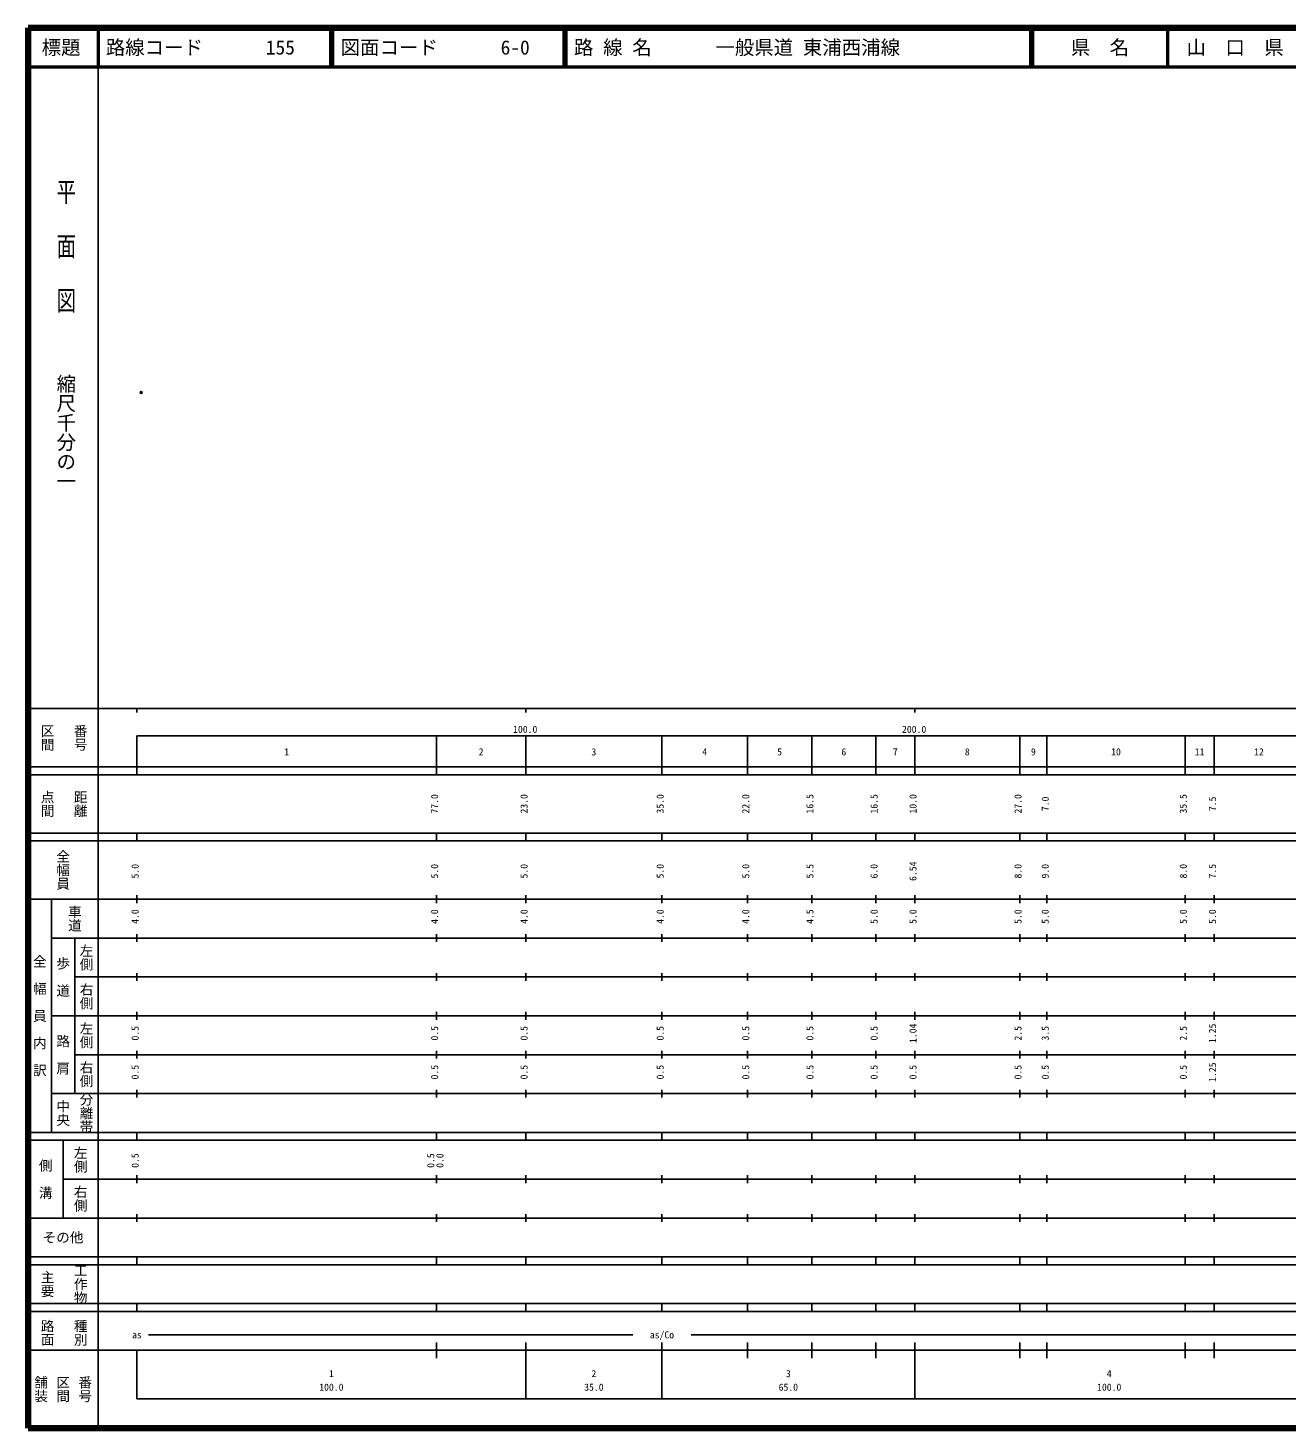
# Model space of a CAD drawing. Units: millimetres on the paper. Extents: x 40 to 680, y 20 to 380.
# Drawn here: x 40 to 363.7, y 20 to 380 of the extents above; entities that cross this region are included whole.
import ezdxf
from ezdxf.enums import TextEntityAlignment as Align

# ---------------------------------------------------------------- set-up
doc = ezdxf.new("R2010")
doc.units = ezdxf.units.MM
doc.header["$PDMODE"] = 32
doc.header["$PDSIZE"] = 0.5
doc.layers.add('M-OTRS', color=6, linetype='Continuous')
doc.layers.add('M-TTL-TXT', color=7, linetype='Continuous')
for name, color, linetype, lineweight in [('M-TTL', 2, 'Continuous', 140), ('M-TTL-BAND', 7, 'Continuous', 25), ('M-TTL-LINE', 7, 'Continuous', 50)]:
    doc.layers.add(name, color=color, linetype=linetype, lineweight=lineweight)
doc.styles.add('@ＭＳ ゴシック', font='')
doc.styles.add('ＭＳ ゴシック', font='')
doc.styles.get('@ＭＳ ゴシック').set_extended_font_data('@MS Gothic')
doc.styles.get('ＭＳ ゴシック').set_extended_font_data('MS Gothic')

msp = doc.modelspace()

# ---------------------------------------------------------------- linework, layer by layer
at = {"layer": 'M-OTRS'}
msp.add_point((69.123, 286.291), dxfattribs=at)
at = {"layer": 'M-TTL'}
for p, q in [((40, 380), (40, 20)), ((680, 380), (40, 380)), ((40, 20), (680, 20))]:
    msp.add_line(p, q, dxfattribs=at)
at = {"layer": 'M-TTL-BAND'}
for p, q in [((58, 370), (58, 20)), ((40, 205), (579, 205)), ((68, 205), (68, 204)), ((168, 205), (168, 204)), ((268, 205), (268, 204)), ((68, 198), (579, 198)), ((68, 198), (68, 188)), ((145, 188), (145, 198)), ((168, 188), (168, 198)), ((203, 188), (203, 198)), ((225, 188), (225, 198)), ((241.5, 188), (241.5, 198)), ((258, 188), (258, 198)), ((268, 188), (268, 198)), ((295, 188), (295, 198)), ((302, 188), (302, 198)), ((337.5, 188), (337.5, 198)), ((345, 188), (345, 198)), ((40, 190), (579, 190)), ((40, 188), (579, 188)), ((40, 173), (579, 173)), ((68, 171), (68, 173)), ((145, 171), (145, 173)), ((168, 171), (168, 173)), ((203, 171), (203, 173)), ((225, 171), (225, 173)), ((241.5, 171), (241.5, 173)), ((258, 171), (258, 173)), ((268, 171), (268, 173)), ((295, 171), (295, 173)), ((302, 171), (302, 173)), ((337.5, 171), (337.5, 173)), ((345, 171), (345, 173)), ((40, 171), (579, 171)), ((40, 156), (579, 156)), ((46, 96), (46, 156)), ((68, 155), (68, 157)), ((145, 155), (145, 157)), ((168, 155), (168, 157)), ((203, 155), (203, 157)), ((225, 155), (225, 157)), ((241.5, 155), (241.5, 157)), ((258, 155), (258, 157)), ((268, 155), (268, 157)), ((295, 155), (295, 157)), ((302, 155), (302, 157)), ((337.5, 155), (337.5, 157)), ((345, 155), (345, 157)), ((46, 146), (579, 146)), ((52, 146), (52, 106)), ((68, 145), (68, 147)), ((145, 145), (145, 147)), ((168, 145), (168, 147)), ((203, 145), (203, 147)), ((225, 145), (225, 147)), ((241.5, 145), (241.5, 147)), ((258, 145), (258, 147)), ((268, 145), (268, 147)), ((295, 145), (295, 147)), ((302, 145), (302, 147)), ((337.5, 145), (337.5, 147)), ((345, 145), (345, 147)), ((68, 135), (68, 137)), ((145, 135), (145, 137)), ((168, 135), (168, 137)), ((203, 135), (203, 137)), ((225, 135), (225, 137)), ((241.5, 135), (241.5, 137)), ((258, 135), (258, 137)), ((268, 135), (268, 137)), ((295, 135), (295, 137)), ((302, 135), (302, 137)), ((337.5, 135), (337.5, 137)), ((345, 135), (345, 137)), ((52, 136), (579, 136)), ((46, 126), (579, 126)), ((68, 125), (68, 127)), ((145, 125), (145, 127)), ((168, 125), (168, 127)), ((203, 125), (203, 127)), ((225, 125), (225, 127)), ((241.5, 125), (241.5, 127)), ((258, 125), (258, 127)), ((268, 125), (268, 127)), ((295, 125), (295, 127)), ((302, 125), (302, 127)), ((337.5, 125), (337.5, 127)), ((345, 125), (345, 127)), ((52, 116), (579, 116)), ((68, 115), (68, 117)), ((145, 115), (145, 117)), ((168, 115), (168, 117)), ((203, 115), (203, 117)), ((225, 115), (225, 117)), ((241.5, 115), (241.5, 117)), ((258, 115), (258, 117)), ((268, 115), (268, 117)), ((295, 115), (295, 117)), ((302, 115), (302, 117)), ((337.5, 115), (337.5, 117)), ((345, 115), (345, 117)), ((46, 106), (579, 106)), ((68, 105), (68, 107)), ((145, 105), (145, 107)), ((168, 105), (168, 107)), ((203, 105), (203, 107)), ((225, 105), (225, 107)), ((241.5, 105), (241.5, 107)), ((258, 105), (258, 107)), ((268, 105), (268, 107)), ((295, 105), (295, 107)), ((302, 105), (302, 107)), ((337.5, 105), (337.5, 107)), ((345, 105), (345, 107)), ((40, 96), (579, 96)), ((40, 94), (579, 94)), ((49, 94), (49, 74)), ((68, 94), (68, 96)), ((145, 94), (145, 96)), ((168, 94), (168, 96)), ((203, 94), (203, 96)), ((225, 94), (225, 96)), ((241.5, 94), (241.5, 96)), ((258, 94), (258, 96)), ((268, 94), (268, 96)), ((295, 94), (295, 96)), ((302, 94), (302, 96)), ((337.5, 94), (337.5, 96)), ((345, 94), (345, 96)), ((49, 84), (579, 84)), ((68, 83), (68, 85)), ((145, 83), (145, 85)), ((168, 83), (168, 85)), ((203, 83), (203, 85)), ((225, 83), (225, 85)), ((241.5, 83), (241.5, 85)), ((258, 83), (258, 85)), ((268, 83), (268, 85)), ((295, 83), (295, 85)), ((302, 83), (302, 85)), ((337.5, 83), (337.5, 85)), ((345, 83), (345, 85)), ((40, 74), (579, 74)), ((68, 73), (68, 75)), ((145, 73), (145, 75)), ((168, 73), (168, 75)), ((203, 73), (203, 75)), ((225, 73), (225, 75)), ((241.5, 73), (241.5, 75)), ((258, 73), (258, 75)), ((268, 73), (268, 75)), ((295, 73), (295, 75)), ((302, 73), (302, 75)), ((337.5, 73), (337.5, 75)), ((345, 73), (345, 75)), ((40, 64), (579, 64)), ((40, 62), (579, 62)), ((68, 62), (68, 64)), ((145, 62), (145, 64)), ((168, 62), (168, 64)), ((203, 62), (203, 64)), ((225, 62), (225, 64)), ((241.5, 62), (241.5, 64)), ((258, 62), (258, 64)), ((268, 62), (268, 64)), ((295, 62), (295, 64)), ((302, 62), (302, 64)), ((337.5, 62), (337.5, 64)), ((345, 62), (345, 64)), ((40, 52), (579, 52)), ((68, 50), (68, 52)), ((145, 50), (145, 52)), ((168, 50), (168, 52)), ((203, 50), (203, 52)), ((225, 50), (225, 52)), ((241.5, 50), (241.5, 52)), ((258, 50), (258, 52)), ((268, 50), (268, 52)), ((295, 50), (295, 52)), ((302, 50), (302, 52)), ((337.5, 50), (337.5, 52)), ((345, 50), (345, 52)), ((40, 50), (579, 50)), ((71, 44), (195.5, 44)), ((210.5, 44), (565, 44)), ((40, 40), (579, 40)), ((68, 40), (68, 27.5)), ((145, 38), (145, 42)), ((168, 27.5), (168, 42)), ((203, 27.5), (203, 42)), ((225, 38), (225, 42)), ((241.5, 38), (241.5, 42)), ((258, 38), (258, 42)), ((268, 27.5), (268, 42)), ((295, 38), (295, 42)), ((302, 38), (302, 42)), ((337.5, 38), (337.5, 42)), ((345, 38), (345, 42)), ((68, 27.5), (579, 27.5))]:
    msp.add_line(p, q, dxfattribs=at)
at = {"layer": 'M-TTL-LINE'}
for p, q in [((58, 380), (58, 370)), ((117.75, 380), (117.75, 370)), ((118.25, 380), (118.25, 370)), ((177.75, 380), (177.75, 370)), ((178.25, 380), (178.25, 370)), ((297.75, 380), (297.75, 370)), ((298.25, 380), (298.25, 370)), ((333, 380), (333, 370)), ((40, 370), (680, 370))]:
    msp.add_line(p, q, dxfattribs=at)

# ---------------------------------------------------------------- texts
at = {"layer": 'M-TTL-BAND', "style": '@ＭＳ ゴシック', "width": 1.4}
msp.add_text('平  面  図', height=3.666, rotation=270, dxfattribs=at).set_placement((49.777, 306.475), align=Align.MIDDLE_RIGHT)
at = {"layer": 'M-TTL-BAND', "style": '@ＭＳ ゴシック'}
msp.add_text('縮尺千分の一', height=3.666, rotation=270, dxfattribs=at).set_placement((49.777, 261.03), align=Align.MIDDLE_RIGHT)
for s, p in [('区間', (45, 197.5)), ('番号', (53.5, 197.5)), ('点間', (45, 180.5)), ('距離', (53.5, 180.5)), ('全幅員', (49, 163.5)), ('車道', (52, 151)), ('左側', (55, 141)), ('全\u3000幅\u3000員\u3000内\u3000訳', (43, 126)), ('歩\u3000道', (49, 136)), ('右側', (55, 131)), ('左側', (55, 121)), ('路\u3000肩', (49, 116)), ('右側', (55, 111)), ('分離帯', (55, 101)), ('中央', (49, 101)), ('左側', (53.5, 89)), ('側\u3000溝', (44.5, 84)), ('右側', (53.5, 79)), ('工作物', (53.5, 57)), ('主要', (45, 57)), ('路面', (45, 44.5)), ('種別', (53.5, 44.5)), ('舗装', (43.333, 30)), ('区間', (49, 30)), ('番号', (54.667, 30))]:
    msp.add_text(s, height=2.566, rotation=270, dxfattribs=at).set_placement(p, align=Align.MIDDLE_CENTER)
at = {"layer": 'M-TTL-BAND', "style": 'ＭＳ ゴシック'}
for s, p in [('100.0', (167.844, 198.195)), ('200.0', (267.844, 198.195)), ('1', (106.5, 192.405)), ('2', (156.5, 192.405)), ('3', (185.5, 192.405)), ('4', (214, 192.405)), ('5', (233.25, 192.405)), ('6', (249.75, 192.405)), ('7', (263, 192.405)), ('8', (281.5, 192.405)), ('9', (298.5, 192.405)), ('10', (319.75, 192.405)), ('11', (341.25, 192.405)), ('12', (356.5, 192.405)), ('as', (68, 42.5)), ('as/Co', (203, 42.5)), ('1', (118, 32.523)), ('2', (185.5, 32.523)), ('3', (235.5, 32.523)), ('4', (318, 32.523)), ('100.0', (118, 29.033)), ('35.0', (185.5, 29.033)), ('65.0', (235.5, 29.033)), ('100.0', (318, 29.033))]:
    msp.add_text(s, height=1.833, dxfattribs=at).set_placement(p, align=Align.BOTTOM_CENTER)
for s, p in [('77.0', (146, 180.5)), ('23.0', (169, 180.5)), ('35.0', (204, 180.5)), ('22.0', (226, 180.5)), ('16.5', (242.5, 180.5)), ('16.5', (259, 180.5)), ('10.0', (269, 180.5)), ('27.0', (296, 180.5)), ('7.0', (303, 180.5)), ('35.5', (338.5, 180.5)), ('7.5', (346, 180.5)), ('5.0', (69, 163.174)), ('5.0', (146, 163.174)), ('5.0', (169, 163.174)), ('5.0', (204, 163.174)), ('5.0', (226, 163.174)), ('5.5', (242.5, 163.174)), ('6.0', (259, 163.174)), ('6.54', (269, 163.174)), ('8.0', (296, 163.174)), ('9.0', (303, 163.174)), ('8.0', (338.5, 163.174)), ('7.5', (346, 163.174)), ('4.0', (69, 151.5)), ('4.0', (146, 151.5)), ('4.0', (169, 151.5)), ('4.0', (204, 151.5)), ('4.0', (226, 151.5)), ('4.5', (242.5, 151.5)), ('5.0', (259, 151.5)), ('5.0', (269, 151.5)), ('5.0', (296, 151.5)), ('5.0', (303, 151.5)), ('5.0', (338.5, 151.5)), ('5.0', (346, 151.5)), ('0.5', (69, 121.5)), ('0.5', (146, 121.5)), ('0.5', (169, 121.5)), ('0.5', (204, 121.5)), ('0.5', (226, 121.5)), ('0.5', (242.5, 121.5)), ('0.5', (259, 121.5)), ('1.04', (269, 121.5)), ('2.5', (296, 121.5)), ('3.5', (303, 121.5)), ('2.5', (338.5, 121.5)), ('1.25', (346, 121.5)), ('0.5', (69, 111.5)), ('0.5', (146, 111.5)), ('0.5', (169, 111.5)), ('0.5', (204, 111.5)), ('0.5', (226, 111.5)), ('0.5', (242.5, 111.5)), ('0.5', (259, 111.5)), ('0.5', (269, 111.5)), ('0.5', (296, 111.5)), ('0.5', (303, 111.5)), ('0.5', (338.5, 111.5)), ('1.25', (346, 111.5)), ('0.5', (69, 88.764)), ('0.5', (145, 88.764)), ('0.0', (147.37, 88.764))]:
    msp.add_text(s, height=1.833, rotation=90, dxfattribs=at).set_placement(p, align=Align.BOTTOM_CENTER)
msp.add_text('その他', height=2.566, dxfattribs=at).set_placement((49, 69), align=Align.MIDDLE_CENTER)
at = {"layer": 'M-TTL-TXT', "style": 'ＭＳ ゴシック'}
for s, p in [('標題', (48.5, 375)), ('県\u3000名', (315.625, 375)), ('山\u3000口\u3000県', (350.375, 375))]:
    msp.add_text(s, height=3.666, dxfattribs=at).set_placement(p, align=Align.MIDDLE_CENTER)
for s, p in [('路線コード', (60, 375)), ('155', (101.142, 375)), ('図面コード', (120.38, 375)), ('6-0', (161.521, 375)), ('路 線 名', (180.38, 375)), ('一般県道 東浦西浦線', (216.734, 375))]:
    msp.add_text(s, height=3.666, dxfattribs=at).set_placement(p, align=Align.MIDDLE_LEFT)

doc.saveas('drawing.dxf')
